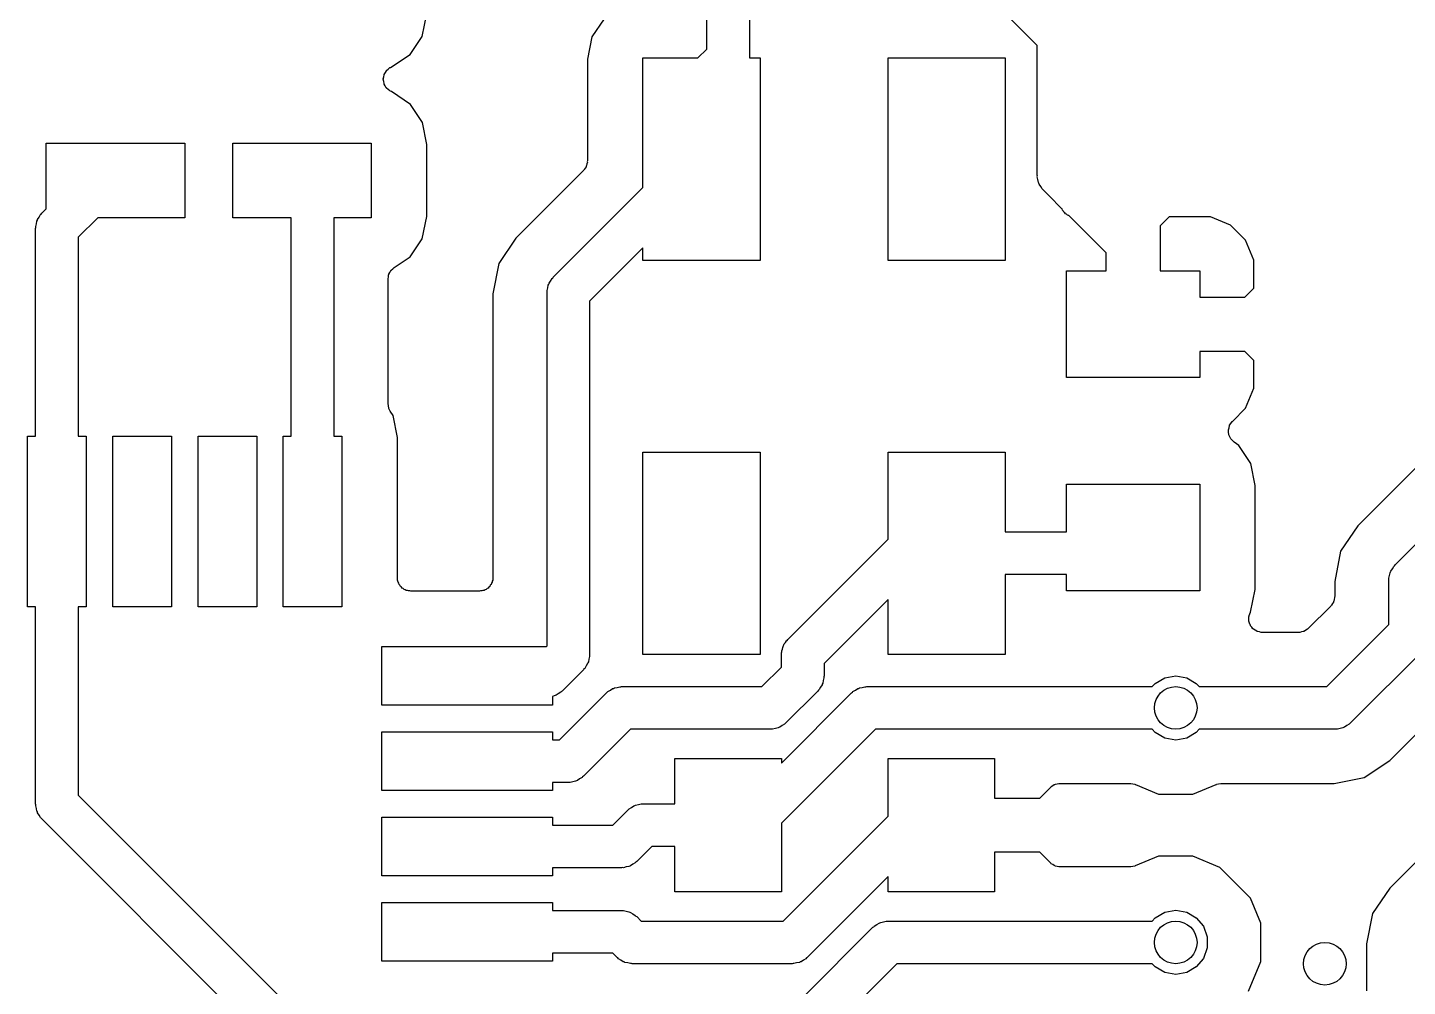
# Model space of a CAD drawing. Extents: x 0.2 to 50.9, y 0.2 to 28.3.
# Drawn here: x 9.93 to 22.87, y 9.99 to 18.98 of the extents above; entities that cross this region are included whole.
import ezdxf

# ---------------------------------------------------------------- set-up
doc = ezdxf.new("R2010")
doc.units = 0
doc.header["$MEASUREMENT"] = 0
doc.layers.add('BLACK', color=7, linetype='CONTINUOUS')

msp = doc.modelspace()

# ---------------------------------------------------------------- linework, layer by layer
at = {"layer": 'Black'}
for p, q in [((16.3, 18.7828), (16.3, 19.175)), ((16.7, 19.175), (16.7, 18.7)), ((19.4, 18.8172), (19, 19.2172)), ((13.6279, 18.9003), (13.6704, 19.1126)), ((15.3356, 19.0676), (15.2216, 18.8988)), ((13.5139, 18.7315), (13.6279, 18.9003)), ((15.2216, 18.8988), (15.179, 18.6865)), ((16.2162, 18.6991), (16.3, 18.7828)), ((19.4, 17.6), (19.4, 18.8172)), ((22.7586, 13.9414), (27.6586, 18.8414)), ((13.3304, 18.6109), (13.5139, 18.7315)), ((15.179, 18.6865), (15.179, 17.7326)), ((15.6995, 17.4821), (15.6995, 18.6991)), ((15.6995, 18.6991), (16.2162, 18.6991)), ((16.7, 18.7), (16.6998, 18.6991)), ((16.6998, 18.6991), (16.7993, 18.6991)), ((16.7993, 18.6991), (16.7993, 16.7992)), ((18.0007, 16.7992), (18.0007, 18.6991)), ((18.0007, 18.6991), (19.1005, 18.6991)), ((19.1005, 18.6991), (19.1005, 16.7992)), ((13.2635, 18.5022), (13.2674, 18.5214)), ((13.2674, 18.5214), (13.2704, 18.5407)), ((13.2704, 18.5407), (13.2717, 18.5429)), ((13.2717, 18.5429), (13.2722, 18.5454)), ((13.2722, 18.5454), (13.2824, 18.5621)), ((13.2824, 18.5621), (13.2918, 18.5792)), ((13.2918, 18.5792), (13.2938, 18.5809)), ((13.2938, 18.5809), (13.2951, 18.5831)), ((13.2951, 18.5831), (13.3104, 18.5953)), ((13.3104, 18.5953), (13.3252, 18.6081)), ((13.3252, 18.6081), (13.3275, 18.609)), ((13.3275, 18.609), (13.3277, 18.6092)), ((13.3277, 18.6092), (13.3296, 18.6107)), ((13.3296, 18.6107), (13.3304, 18.6109)), ((13.2639, 18.4997), (13.2635, 18.5022)), ((13.2635, 18.4971), (13.2639, 18.4997)), ((13.2672, 18.4779), (13.2635, 18.4971)), ((13.2701, 18.4586), (13.2672, 18.4779)), ((13.2714, 18.4563), (13.2701, 18.4586)), ((13.2719, 18.4538), (13.2714, 18.4563)), ((13.2819, 18.437), (13.2719, 18.4538)), ((13.2913, 18.4199), (13.2819, 18.437)), ((13.2932, 18.4182), (13.2913, 18.4199)), ((13.2945, 18.416), (13.2932, 18.4182)), ((13.3097, 18.4037), (13.2945, 18.416)), ((13.3244, 18.3908), (13.3097, 18.4037)), ((13.3268, 18.3898), (13.3244, 18.3908)), ((13.3288, 18.3882), (13.3268, 18.3898)), ((13.3403, 18.3842), (13.3288, 18.3882)), ((13.5185, 18.2639), (13.3403, 18.3842)), ((13.6306, 18.0933), (13.5185, 18.2639)), ((13.6704, 17.8878), (13.6306, 18.0933)), ((10.1, 17.2828), (10.1, 17.9)), ((10.1, 17.9), (11.4, 17.9)), ((11.4, 17.9), (11.4, 17.2)), ((11.85, 17.2), (11.85, 17.9)), ((11.85, 17.9), (13.15, 17.9)), ((13.15, 17.9), (13.15, 17.2)), ((13.6704, 17.2126), (13.6704, 17.8878)), ((15.1418, 17.6428), (15.0594, 17.5605)), ((15.145, 17.6474), (15.1418, 17.6428)), ((15.1493, 17.651), (15.145, 17.6474)), ((15.1576, 17.6654), (15.1493, 17.651)), ((15.1671, 17.679), (15.1576, 17.6654)), ((15.1686, 17.6844), (15.1671, 17.679)), ((15.1714, 17.6892), (15.1686, 17.6844)), ((15.1743, 17.7055), (15.1714, 17.6892)), ((15.1785, 17.7216), (15.1743, 17.7055)), ((15.179, 17.7326), (15.1781, 17.7271)), ((15.1781, 17.7271), (15.1785, 17.7216)), ((25.8094, 17.7107), (22.4082, 14.3095)), ((15.0594, 17.5604), (14.8295, 17.3305)), ((14.8586, 16.6412), (15.6995, 17.4821)), ((15.0594, 17.5605), (15.0594, 17.5604)), ((15.0594, 17.5604), (15.0594, 17.5604)), ((19.4015, 17.5913), (19.4, 17.6)), ((19.4008, 17.5826), (19.4015, 17.5913)), ((19.4075, 17.5573), (19.4008, 17.5826)), ((19.4121, 17.5316), (19.4075, 17.5573)), ((19.4165, 17.524), (19.4121, 17.5316)), ((19.4187, 17.5155), (19.4165, 17.524)), ((19.4337, 17.4941), (19.4187, 17.5155)), ((19.4468, 17.4714), (19.4337, 17.4941)), ((19.4535, 17.4658), (19.4468, 17.4714)), ((19.4586, 17.4586), (19.4535, 17.4658)), ((19.508, 17.4092), (19.4586, 17.4586)), ((19.6328, 17.2844), (19.508, 17.4092)), ((10.0337, 17.2059), (10.0468, 17.2286)), ((10.0468, 17.2286), (10.0535, 17.2342)), ((10.0535, 17.2342), (10.0586, 17.2414)), ((10.0586, 17.2414), (10.1, 17.2828)), ((14.8295, 17.3305), (14.5082, 17.0092)), ((19.6342, 17.2819), (19.6328, 17.2844)), ((19.638, 17.2715), (19.6342, 17.2819)), ((19.6451, 17.263), (19.638, 17.2715)), ((19.6507, 17.2534), (19.6451, 17.263)), ((19.6592, 17.2462), (19.6507, 17.2534)), ((19.6663, 17.2377), (19.6592, 17.2462)), ((19.676, 17.2322), (19.6663, 17.2377)), ((19.6845, 17.225), (19.676, 17.2322)), ((19.6949, 17.2212), (19.6845, 17.225)), ((10, 17.1), (10.0015, 17.1087)), ((10, 15.15), (10, 17.1)), ((10.0008, 17.1174), (10.0075, 17.1427)), ((10.0015, 17.1087), (10.0008, 17.1174)), ((10.0075, 17.1427), (10.0121, 17.1684)), ((10.0121, 17.1684), (10.0165, 17.176)), ((10.0165, 17.176), (10.0187, 17.1845)), ((10.0187, 17.1845), (10.0337, 17.2059)), ((10.5828, 17.2), (10.4, 17.0172)), ((11.4, 17.2), (10.5828, 17.2)), ((12.4, 17.2), (11.85, 17.2)), ((12.4, 15.15), (12.4, 17.2)), ((13.15, 17.2), (12.8, 17.2)), ((12.8, 17.2), (12.8, 15.15)), ((13.6279, 17.0003), (13.6704, 17.2126)), ((19.6974, 17.2198), (19.6949, 17.2212)), ((20.046, 16.8712), (19.6974, 17.2198)), ((20.6384, 17.208), (20.554, 17.1236)), ((20.554, 17.1236), (20.554, 16.7)), ((21.026, 17.208), (20.6384, 17.208)), ((21.2128, 17.1307), (21.026, 17.208)), ((21.3557, 16.9878), (21.2128, 17.1307)), ((10.4, 17.0172), (10.4, 15.15)), ((13.5139, 16.8315), (13.6279, 17.0003)), ((14.5082, 17.0092), (14.3482, 16.7697)), ((21.433, 16.801), (21.3557, 16.9878)), ((15.6995, 16.9164), (15.2, 16.4169)), ((15.6995, 16.7992), (15.6995, 16.9164)), ((20.046, 16.7), (20.046, 16.8712)), ((13.3332, 16.7036), (13.3359, 16.7061)), ((13.3359, 16.7061), (13.3377, 16.7093)), ((13.3377, 16.7093), (13.3518, 16.7212)), ((13.3518, 16.7212), (13.3653, 16.7339)), ((13.3653, 16.7339), (13.5139, 16.8315)), ((14.3482, 16.7697), (14.292, 16.4872)), ((16.7993, 16.7992), (15.6995, 16.7992)), ((19.1005, 16.7992), (18.0007, 16.7992)), ((21.433, 16.5384), (21.433, 16.801)), ((13.308, 16.6277), (13.3112, 16.6459)), ((13.308, 15.4537), (13.308, 16.6277)), ((13.3112, 16.6459), (13.3134, 16.6642)), ((13.3134, 16.6642), (13.315, 16.6675)), ((13.315, 16.6675), (13.3157, 16.6711)), ((13.3157, 16.6711), (13.3249, 16.6871)), ((13.3249, 16.6871), (13.3332, 16.7036)), ((14.8121, 16.5681), (14.8165, 16.5758)), ((14.8165, 16.5758), (14.8187, 16.5843)), ((14.8187, 16.5843), (14.8337, 16.6057)), ((14.8337, 16.6057), (14.8468, 16.6283)), ((14.8468, 16.6283), (14.8535, 16.634)), ((14.8535, 16.634), (14.8586, 16.6412)), ((19.675, 15.7), (19.675, 16.7)), ((19.675, 16.7), (20.046, 16.7)), ((20.554, 16.7), (20.925, 16.7)), ((20.925, 16.7), (20.925, 16.454)), ((14.292, 16.4872), (14.292, 13.8224)), ((14.8, 16.4997), (14.8015, 16.5084)), ((14.8, 13.1828), (14.8, 16.4997)), ((14.8008, 16.5172), (14.8075, 16.5424)), ((14.8015, 16.5084), (14.8008, 16.5172)), ((14.8075, 16.5424), (14.8121, 16.5681)), ((20.925, 16.454), (21.3486, 16.454)), ((21.3486, 16.454), (21.433, 16.5384)), ((15.2, 16.4169), (15.2, 13.1)), ((21.3486, 15.946), (20.925, 15.946)), ((20.925, 15.946), (20.925, 15.7)), ((21.433, 15.8616), (21.3486, 15.946)), ((21.433, 15.599), (21.433, 15.8616)), ((20.925, 15.7), (19.675, 15.7)), ((21.3557, 15.4122), (21.433, 15.599)), ((13.3106, 15.4392), (13.308, 15.4537)), ((13.3114, 15.4245), (13.3106, 15.4392)), ((13.3144, 15.4176), (13.3114, 15.4245)), ((13.3157, 15.4103), (13.3144, 15.4176)), ((13.323, 15.3975), (13.3157, 15.4103)), ((21.2316, 15.2881), (21.3557, 15.4122)), ((13.3289, 15.384), (13.323, 15.3975)), ((13.3556, 15.3433), (13.3289, 15.384)), ((13.3954, 15.1378), (13.3556, 15.3433)), ((21.2183, 15.2692), (21.23, 15.2866)), ((21.23, 15.2866), (21.2309, 15.2872)), ((21.2309, 15.2872), (21.2316, 15.2881)), ((21.1947, 15.2072), (21.1949, 15.2083)), ((21.1969, 15.1864), (21.1947, 15.2072)), ((21.1948, 15.2094), (21.2003, 15.2297)), ((21.1949, 15.2083), (21.1948, 15.2094)), ((21.1987, 15.1655), (21.1969, 15.1864)), ((21.1992, 15.1645), (21.1987, 15.1655)), ((21.1993, 15.1634), (21.1992, 15.1645)), ((21.2085, 15.1445), (21.1993, 15.1634)), ((21.2003, 15.2297), (21.2054, 15.25)), ((21.2054, 15.25), (21.206, 15.2509)), ((21.206, 15.2509), (21.2063, 15.252)), ((21.2063, 15.252), (21.2183, 15.2692)), ((9.925, 13.55), (9.925, 15.15)), ((9.925, 15.15), (10, 15.15)), ((10.4, 15.15), (10.475, 15.15)), ((10.475, 15.15), (10.475, 13.55)), ((10.725, 13.55), (10.725, 15.15)), ((10.725, 15.15), (11.275, 15.15)), ((11.275, 15.15), (11.275, 13.55)), ((11.525, 13.55), (11.525, 15.15)), ((11.525, 15.15), (12.075, 15.15)), ((12.075, 15.15), (12.075, 13.55)), ((12.325, 13.55), (12.325, 15.15)), ((12.325, 15.15), (12.4, 15.15)), ((12.8, 15.15), (12.875, 15.15)), ((12.875, 15.15), (12.875, 13.55)), ((13.3954, 13.8224), (13.3954, 15.1378)), ((21.2173, 15.1255), (21.2085, 15.1445)), ((21.2181, 15.1247), (21.2173, 15.1255)), ((21.2186, 15.1237), (21.2181, 15.1247)), ((21.2337, 15.1091), (21.2186, 15.1237)), ((21.2485, 15.0943), (21.2337, 15.1091)), ((21.2495, 15.0938), (21.2485, 15.0943)), ((21.2503, 15.0931), (21.2495, 15.0938)), ((21.2935, 15.0639), (21.2503, 15.0931)), ((21.4056, 14.8933), (21.2935, 15.0639)), ((15.6995, 13.1009), (15.6995, 15.0008)), ((15.6995, 15.0008), (16.7993, 15.0008)), ((16.7993, 15.0008), (16.7993, 13.1009)), ((18.0007, 14.1836), (18.0007, 15.0008)), ((18.0007, 15.0008), (19.1005, 15.0008)), ((19.1005, 15.0008), (19.1005, 14.2509)), ((21.4454, 14.6878), (21.4056, 14.8933)), ((19.675, 14.2509), (19.675, 14.7)), ((19.675, 14.7), (20.925, 14.7)), ((20.925, 14.7), (20.925, 13.7)), ((21.4454, 13.7126), (21.4454, 14.6878)), ((19.1005, 14.2509), (19.675, 14.2509)), ((22.4082, 14.3095), (22.2482, 14.07)), ((17.0586, 13.2414), (18.0007, 14.1836)), ((22.2482, 14.07), (22.192, 13.7875)), ((22.7075, 13.8427), (22.7121, 13.8684)), ((22.7121, 13.8684), (22.7165, 13.876)), ((22.7165, 13.876), (22.7187, 13.8845)), ((22.7187, 13.8845), (22.7337, 13.9059)), ((22.7337, 13.9059), (22.7468, 13.9286)), ((22.7468, 13.9286), (22.7535, 13.9342)), ((22.7535, 13.9342), (22.7586, 13.9414)), ((13.3974, 13.8115), (13.3954, 13.8224)), ((13.3974, 13.8004), (13.3974, 13.8115)), ((13.4012, 13.7899), (13.3974, 13.8004)), ((13.4031, 13.779), (13.4012, 13.7899)), ((13.4087, 13.7694), (13.4031, 13.779)), ((13.4125, 13.7589), (13.4087, 13.7694)), ((13.4196, 13.7504), (13.4125, 13.7589)), ((13.4252, 13.7408), (13.4196, 13.7504)), ((13.4337, 13.7337), (13.4252, 13.7408)), ((13.4408, 13.7252), (13.4337, 13.7337)), ((14.2538, 13.7337), (14.2466, 13.7252)), ((14.2623, 13.7408), (14.2538, 13.7337)), ((14.2678, 13.7504), (14.2623, 13.7408)), ((14.275, 13.7589), (14.2678, 13.7504)), ((14.2788, 13.7694), (14.275, 13.7589)), ((14.2843, 13.779), (14.2788, 13.7694)), ((14.2863, 13.7899), (14.2843, 13.779)), ((14.2901, 13.8004), (14.2863, 13.7899)), ((14.292, 13.8224), (14.2901, 13.8115)), ((14.2901, 13.8115), (14.2901, 13.8004)), ((19.675, 13.8509), (19.1005, 13.8509)), ((19.1005, 13.8509), (19.1005, 13.1009)), ((19.675, 13.7), (19.675, 13.8509)), ((22.192, 13.7875), (22.192, 13.6459)), ((22.7, 13.8), (22.7015, 13.8087)), ((22.7, 13.3828), (22.7, 13.8)), ((22.7008, 13.8174), (22.7075, 13.8427)), ((22.7015, 13.8087), (22.7008, 13.8174)), ((13.4504, 13.7196), (13.4408, 13.7252)), ((13.4589, 13.7125), (13.4504, 13.7196)), ((13.4694, 13.7087), (13.4589, 13.7125)), ((13.479, 13.7031), (13.4694, 13.7087)), ((13.4899, 13.7012), (13.479, 13.7031)), ((13.5004, 13.6974), (13.4899, 13.7012)), ((13.5115, 13.6974), (13.5004, 13.6974)), ((13.5224, 13.6954), (13.5115, 13.6974)), ((14.165, 13.6954), (13.5224, 13.6954)), ((14.1759, 13.6974), (14.165, 13.6954)), ((14.1871, 13.6974), (14.1759, 13.6974)), ((14.1975, 13.7012), (14.1871, 13.6974)), ((14.2084, 13.7031), (14.1975, 13.7012)), ((14.2181, 13.7087), (14.2084, 13.7031)), ((14.2285, 13.7125), (14.2181, 13.7087)), ((14.237, 13.7196), (14.2285, 13.7125)), ((14.2466, 13.7252), (14.237, 13.7196)), ((18.0007, 13.6179), (17.4, 13.0172)), ((18.0007, 13.1009), (18.0007, 13.6179)), ((20.925, 13.7), (19.675, 13.7)), ((21.4027, 13.4993), (21.4454, 13.7126)), ((22.1815, 13.5976), (22.1801, 13.5922)), ((22.1843, 13.6024), (22.1815, 13.5976)), ((22.1872, 13.6188), (22.1843, 13.6024)), ((22.1915, 13.6348), (22.1872, 13.6188)), ((22.192, 13.6459), (22.191, 13.6404)), ((22.191, 13.6404), (22.1915, 13.6348)), ((10, 13.55), (9.925, 13.55)), ((10, 11.7), (10, 13.55)), ((10.475, 13.55), (10.4, 13.55)), ((10.4, 13.55), (10.4, 11.7828)), ((11.275, 13.55), (10.725, 13.55)), ((12.075, 13.55), (11.525, 13.55)), ((12.875, 13.55), (12.325, 13.55)), ((21.3888, 13.4658), (21.396, 13.4819)), ((21.396, 13.4819), (21.402, 13.4985)), ((21.402, 13.4985), (21.4027, 13.4993)), ((22.1548, 13.5561), (21.9439, 13.3452)), ((22.158, 13.5606), (22.1548, 13.5561)), ((22.1623, 13.5642), (22.158, 13.5606)), ((22.1706, 13.5786), (22.1623, 13.5642)), ((22.1801, 13.5922), (22.1706, 13.5786)), ((21.3857, 13.4218), (21.3869, 13.4394)), ((21.3869, 13.4174), (21.3857, 13.4218)), ((21.3869, 13.4571), (21.3885, 13.4613)), ((21.3869, 13.4394), (21.3869, 13.4571)), ((21.3869, 13.4129), (21.3869, 13.4174)), ((21.393, 13.3964), (21.3869, 13.4129)), ((21.3885, 13.4613), (21.3888, 13.4658)), ((21.3978, 13.3794), (21.393, 13.3964)), ((21.4005, 13.3757), (21.3978, 13.3794)), ((21.402, 13.3715), (21.4005, 13.3757)), ((21.4134, 13.358), (21.402, 13.3715)), ((21.4238, 13.3437), (21.4134, 13.358)), ((21.4275, 13.3412), (21.4238, 13.3437)), ((21.4304, 13.3377), (21.4275, 13.3412)), ((21.9394, 13.342), (21.9358, 13.3377)), ((21.9439, 13.3452), (21.9394, 13.342)), ((22.1172, 12.8), (22.7, 13.3828)), ((17.0268, 13.2), (17.038, 13.2134)), ((17.038, 13.2134), (17.0468, 13.2286)), ((17.0468, 13.2286), (17.0535, 13.2342)), ((17.0535, 13.2342), (17.0586, 13.2414)), ((21.4457, 13.3289), (21.4304, 13.3377)), ((21.4603, 13.319), (21.4457, 13.3289)), ((21.4647, 13.3179), (21.4603, 13.319)), ((21.4686, 13.3157), (21.4647, 13.3179)), ((21.486, 13.3126), (21.4686, 13.3157)), ((21.5031, 13.3083), (21.486, 13.3126)), ((21.5076, 13.3088), (21.5031, 13.3083)), ((21.512, 13.308), (21.5076, 13.3088)), ((21.8541, 13.308), (21.512, 13.308)), ((21.8596, 13.309), (21.8541, 13.308)), ((21.8652, 13.3085), (21.8596, 13.309)), ((21.8812, 13.3128), (21.8652, 13.3085)), ((21.8976, 13.3157), (21.8812, 13.3128)), ((21.9024, 13.3185), (21.8976, 13.3157)), ((21.9078, 13.3199), (21.9024, 13.3185)), ((21.9214, 13.3294), (21.9078, 13.3199)), ((21.9358, 13.3377), (21.9214, 13.3294)), ((13.25, 12.625), (13.25, 13.175)), ((13.25, 13.175), (14.7922, 13.175)), ((14.7922, 13.175), (14.8, 13.1828)), ((15.1992, 13.0826), (15.1925, 13.0573)), ((15.2, 13.1), (15.1985, 13.0913)), ((15.1985, 13.0913), (15.1992, 13.0826)), ((16.7993, 13.1009), (15.6995, 13.1009)), ((17, 13.1), (17.0015, 13.1087)), ((17, 12.9828), (17, 13.1)), ((17.0008, 13.1174), (17.003, 13.1259)), ((17.0015, 13.1087), (17.0008, 13.1174)), ((17.003, 13.1347), (17.009, 13.1512)), ((17.003, 13.1259), (17.003, 13.1347)), ((17.009, 13.1512), (17.0121, 13.1684)), ((17.0121, 13.1684), (17.0165, 13.176)), ((17.0165, 13.176), (17.0187, 13.1845)), ((17.0187, 13.1845), (17.0238, 13.1917)), ((17.0238, 13.1917), (17.0268, 13.2)), ((19.1005, 13.1009), (18.0007, 13.1009)), ((23.0414, 13.1586), (22.3414, 12.4586)), ((15.1414, 12.9586), (14.9414, 12.7586)), ((15.1465, 12.9658), (15.1414, 12.9586)), ((15.1532, 12.9714), (15.1465, 12.9658)), ((15.1663, 12.9941), (15.1532, 12.9714)), ((15.1813, 13.0155), (15.1663, 12.9941)), ((15.1835, 13.024), (15.1813, 13.0155)), ((15.1879, 13.0316), (15.1835, 13.024)), ((15.1925, 13.0573), (15.1879, 13.0316)), ((16.8172, 12.8), (17, 12.9828)), ((17.4, 13.0172), (17.4, 12.9)), ((17.3835, 12.824), (17.3813, 12.8155)), ((17.3879, 12.8316), (17.3835, 12.824)), ((17.3925, 12.8573), (17.3879, 12.8316)), ((17.3992, 12.8826), (17.3925, 12.8573)), ((17.4, 12.9), (17.3985, 12.8913)), ((17.3985, 12.8913), (17.3992, 12.8826)), ((20.4807, 12.8), (20.5064, 12.8307)), ((20.5064, 12.8307), (20.597, 12.883)), ((20.597, 12.883), (20.7, 12.9011)), ((20.7, 12.9011), (20.803, 12.883)), ((20.803, 12.883), (20.8936, 12.8307)), ((20.8936, 12.8307), (20.9193, 12.8)), ((14.8684, 12.7121), (14.85, 12.7088)), ((14.85, 12.7088), (14.85, 12.625)), ((14.876, 12.7165), (14.8684, 12.7121)), ((14.8845, 12.7187), (14.876, 12.7165)), ((14.9059, 12.7337), (14.8845, 12.7187)), ((14.9286, 12.7468), (14.9059, 12.7337)), ((14.9172, 12.3), (15.3586, 12.7414)), ((14.9342, 12.7535), (14.9286, 12.7468)), ((14.9414, 12.7586), (14.9342, 12.7535)), ((15.3586, 12.7414), (15.3658, 12.7465)), ((15.3658, 12.7465), (15.3714, 12.7532)), ((15.3714, 12.7532), (15.3941, 12.7663)), ((15.3941, 12.7663), (15.4155, 12.7813)), ((15.4155, 12.7813), (15.424, 12.7835)), ((15.424, 12.7835), (15.4316, 12.7879)), ((15.4316, 12.7879), (15.4573, 12.7925)), ((15.4573, 12.7925), (15.4826, 12.7992)), ((15.4826, 12.7992), (15.4913, 12.7985)), ((15.4913, 12.7985), (15.5, 12.8)), ((15.5, 12.8), (16.8172, 12.8)), ((17, 12.0828), (17.6586, 12.7414)), ((17.3414, 12.7586), (17.0414, 12.4586)), ((17.3465, 12.7658), (17.3414, 12.7586)), ((17.3532, 12.7714), (17.3465, 12.7658)), ((17.3663, 12.7941), (17.3532, 12.7714)), ((17.3813, 12.8155), (17.3663, 12.7941)), ((17.6586, 12.7414), (17.6658, 12.7465)), ((17.6658, 12.7465), (17.6714, 12.7532)), ((17.6714, 12.7532), (17.6941, 12.7663)), ((17.6941, 12.7663), (17.7155, 12.7813)), ((17.7155, 12.7813), (17.724, 12.7835)), ((17.724, 12.7835), (17.7316, 12.7879)), ((17.7316, 12.7879), (17.7573, 12.7925)), ((17.7573, 12.7925), (17.7826, 12.7992)), ((17.7826, 12.7992), (17.7913, 12.7985)), ((17.7913, 12.7985), (17.8, 12.8)), ((17.8, 12.8), (20.4807, 12.8)), ((20.9193, 12.8), (22.1172, 12.8)), ((22.7095, 12.1082), (23.3918, 12.7905)), ((14.85, 12.625), (13.25, 12.625)), ((17.0059, 12.4337), (16.9845, 12.4187)), ((17.0286, 12.4468), (17.0059, 12.4337)), ((17.0342, 12.4535), (17.0286, 12.4468)), ((17.0414, 12.4586), (17.0342, 12.4535)), ((22.3059, 12.4337), (22.2845, 12.4187)), ((22.3286, 12.4468), (22.3059, 12.4337)), ((22.3342, 12.4535), (22.3286, 12.4468)), ((22.3414, 12.4586), (22.3342, 12.4535)), ((13.25, 11.825), (13.25, 12.375)), ((13.25, 12.375), (14.85, 12.375)), ((14.85, 12.375), (14.85, 12.3)), ((15.5828, 12.4), (15.1414, 11.9586)), ((16.9, 12.4), (15.5828, 12.4)), ((16.9087, 12.4015), (16.9, 12.4)), ((16.9174, 12.4008), (16.9087, 12.4015)), ((16.9427, 12.4075), (16.9174, 12.4008)), ((16.9684, 12.4121), (16.9427, 12.4075)), ((16.976, 12.4165), (16.9684, 12.4121)), ((16.9845, 12.4187), (16.976, 12.4165)), ((17.8828, 12.4), (17, 11.5172)), ((20.4807, 12.4), (17.8828, 12.4)), ((20.5064, 12.3693), (20.4807, 12.4)), ((20.597, 12.317), (20.5064, 12.3693)), ((20.7, 12.2989), (20.597, 12.317)), ((20.803, 12.317), (20.7, 12.2989)), ((20.8936, 12.3693), (20.803, 12.317)), ((20.9193, 12.4), (20.8936, 12.3693)), ((22.2, 12.4), (20.9193, 12.4)), ((22.2087, 12.4015), (22.2, 12.4)), ((22.2174, 12.4008), (22.2087, 12.4015)), ((22.2427, 12.4075), (22.2174, 12.4008)), ((22.2684, 12.4121), (22.2427, 12.4075)), ((22.276, 12.4165), (22.2684, 12.4121)), ((22.2845, 12.4187), (22.276, 12.4165)), ((24.1905, 12.3918), (22.7082, 10.9095)), ((14.85, 12.3), (14.9172, 12.3)), ((16, 11.7), (16, 12.125)), ((16, 12.125), (17, 12.125)), ((17, 12.125), (17, 12.0828)), ((18, 11.5828), (18, 12.125)), ((18, 12.125), (19, 12.125)), ((19, 12.125), (19, 11.754)), ((22.47, 11.9482), (22.7095, 12.1082)), ((15.076, 11.9165), (15.0684, 11.9121)), ((15.0845, 11.9187), (15.076, 11.9165)), ((15.1059, 11.9337), (15.0845, 11.9187)), ((15.1286, 11.9468), (15.1059, 11.9337)), ((15.1342, 11.9535), (15.1286, 11.9468)), ((15.1414, 11.9586), (15.1342, 11.9535)), ((22.1875, 11.892), (22.47, 11.9482)), ((14.85, 11.825), (13.25, 11.825)), ((15, 11.9), (14.85, 11.9)), ((14.85, 11.9), (14.85, 11.825)), ((15.0087, 11.9015), (15, 11.9)), ((15.0174, 11.9008), (15.0087, 11.9015)), ((15.0427, 11.9075), (15.0174, 11.9008)), ((15.0684, 11.9121), (15.0427, 11.9075)), ((19.4236, 11.754), (19.5244, 11.8548)), ((19.5244, 11.8548), (19.529, 11.858)), ((19.529, 11.858), (19.5326, 11.8623)), ((19.5326, 11.8623), (19.547, 11.8706)), ((19.547, 11.8706), (19.5606, 11.8801)), ((19.5606, 11.8801), (19.566, 11.8815)), ((19.566, 11.8815), (19.5708, 11.8843)), ((19.5708, 11.8843), (19.5872, 11.8872)), ((19.5872, 11.8872), (19.6032, 11.8915)), ((19.6032, 11.8915), (19.6087, 11.891)), ((19.6087, 11.891), (19.6143, 11.892)), ((19.6143, 11.892), (20.2728, 11.892)), ((20.2728, 11.892), (20.2756, 11.8915)), ((20.2756, 11.8915), (20.2784, 11.8919)), ((20.2784, 11.8919), (20.2972, 11.8877)), ((20.2972, 11.8877), (20.3162, 11.8843)), ((20.3162, 11.8843), (20.3187, 11.8829)), ((20.3187, 11.8829), (20.3215, 11.8823)), ((20.3215, 11.8823), (20.5386, 11.7921)), ((20.5386, 11.7921), (20.86, 11.7919)), ((20.86, 11.7919), (21.0791, 11.8824)), ((21.0791, 11.8824), (21.0818, 11.883)), ((21.0818, 11.883), (21.0841, 11.8843)), ((21.0841, 11.8843), (21.1032, 11.8877)), ((21.1032, 11.8877), (21.1222, 11.8919)), ((21.1222, 11.8919), (21.1249, 11.8915)), ((21.1249, 11.8915), (21.1276, 11.892)), ((21.1276, 11.892), (22.1875, 11.892)), ((10.0015, 11.6913), (10, 11.7)), ((10.0008, 11.6826), (10.0015, 11.6913)), ((10.0075, 11.6573), (10.0008, 11.6826)), ((10.0121, 11.6316), (10.0075, 11.6573)), ((10.4, 11.7828), (12.7414, 9.44142)), ((15.5714, 11.6532), (15.5941, 11.6663)), ((15.5941, 11.6663), (15.6155, 11.6813)), ((15.6155, 11.6813), (15.624, 11.6835)), ((15.624, 11.6835), (15.6316, 11.6879)), ((15.6316, 11.6879), (15.6573, 11.6925)), ((15.6573, 11.6925), (15.6826, 11.6992)), ((15.6826, 11.6992), (15.6913, 11.6985)), ((15.6913, 11.6985), (15.7, 11.7)), ((15.7, 11.7), (16, 11.7)), ((19, 11.754), (19.4236, 11.754)), ((10.0165, 11.624), (10.0121, 11.6316)), ((10.0187, 11.6155), (10.0165, 11.624)), ((10.0337, 11.5941), (10.0187, 11.6155)), ((10.0468, 11.5714), (10.0337, 11.5941)), ((10.0535, 11.5658), (10.0468, 11.5714)), ((10.0586, 11.5586), (10.0535, 11.5658)), ((12.4, 9.21716), (10.0586, 11.5586)), ((13.25, 11.025), (13.25, 11.575)), ((13.25, 11.575), (14.85, 11.575)), ((14.85, 11.575), (14.85, 11.5)), ((15.4172, 11.5), (15.5586, 11.6414)), ((15.5586, 11.6414), (15.5658, 11.6465)), ((15.5658, 11.6465), (15.5714, 11.6532)), ((17.5586, 11.1414), (18, 11.5828)), ((14.85, 11.5), (15.4172, 11.5)), ((17, 11.5172), (17, 10.875)), ((15.7828, 11.3), (15.6414, 11.1586)), ((16, 11.3), (15.7828, 11.3)), ((16, 10.875), (16, 11.3)), ((15.6286, 11.1468), (15.6059, 11.1337)), ((15.6342, 11.1535), (15.6286, 11.1468)), ((15.6414, 11.1586), (15.6342, 11.1535)), ((17.0172, 10.6), (17.5586, 11.1414)), ((19.4236, 11.246), (19, 11.246)), ((19, 11.246), (19, 10.875)), ((19.5244, 11.1452), (19.4236, 11.246)), ((19.529, 11.142), (19.5244, 11.1452)), ((19.5326, 11.1377), (19.529, 11.142)), ((19.547, 11.1294), (19.5326, 11.1377)), ((20.54, 11.2081), (20.3209, 11.1176)), ((20.8614, 11.2079), (20.54, 11.2081)), ((21.1143, 11.1029), (20.8614, 11.2079)), ((14.85, 11.025), (13.25, 11.025)), ((15.5, 11.1), (14.85, 11.1)), ((14.85, 11.1), (14.85, 11.025)), ((15.5087, 11.1015), (15.5, 11.1)), ((15.5174, 11.1008), (15.5087, 11.1015)), ((15.5427, 11.1075), (15.5174, 11.1008)), ((15.5684, 11.1121), (15.5427, 11.1075)), ((15.576, 11.1165), (15.5684, 11.1121)), ((15.5845, 11.1187), (15.576, 11.1165)), ((15.6059, 11.1337), (15.5845, 11.1187)), ((18, 11.0172), (17.2414, 10.2586)), ((18, 10.875), (18, 11.0172)), ((19.5606, 11.1199), (19.547, 11.1294)), ((19.566, 11.1185), (19.5606, 11.1199)), ((19.5708, 11.1157), (19.566, 11.1185)), ((19.5872, 11.1128), (19.5708, 11.1157)), ((19.6032, 11.1085), (19.5872, 11.1128)), ((19.6087, 11.109), (19.6032, 11.1085)), ((19.6143, 11.108), (19.6087, 11.109)), ((20.2724, 11.108), (19.6143, 11.108)), ((20.2751, 11.1085), (20.2724, 11.108)), ((20.2778, 11.1081), (20.2751, 11.1085)), ((20.2968, 11.1123), (20.2778, 11.1081)), ((20.3159, 11.1157), (20.2968, 11.1123)), ((20.3182, 11.117), (20.3159, 11.1157)), ((20.3209, 11.1176), (20.3182, 11.117)), ((21.4032, 10.8139), (21.1143, 11.1029)), ((22.7082, 10.9095), (22.5482, 10.67)), ((13.25, 10.225), (13.25, 10.775)), ((13.25, 10.775), (14.85, 10.775)), ((14.85, 10.775), (14.85, 10.7)), ((17, 10.875), (16, 10.875)), ((19, 10.875), (18, 10.875)), ((21.5, 10.5797), (21.4032, 10.8139)), ((14.85, 10.7), (15.5, 10.7)), ((15.5, 10.7), (15.5087, 10.6985)), ((15.5087, 10.6985), (15.5174, 10.6992)), ((15.5174, 10.6992), (15.5427, 10.6925)), ((15.5427, 10.6925), (15.5684, 10.6879)), ((15.5684, 10.6879), (15.576, 10.6835)), ((15.576, 10.6835), (15.5845, 10.6813)), ((15.5845, 10.6813), (15.6059, 10.6663)), ((15.6059, 10.6663), (15.6286, 10.6532)), ((15.6286, 10.6532), (15.6342, 10.6465)), ((15.6342, 10.6465), (15.6414, 10.6414)), ((15.6414, 10.6414), (15.6828, 10.6)), ((20.4807, 10.6), (20.5064, 10.6307)), ((20.5064, 10.6307), (20.597, 10.683)), ((20.597, 10.683), (20.7, 10.7011)), ((20.7, 10.7011), (20.803, 10.683)), ((20.803, 10.683), (20.8936, 10.6307)), ((20.8936, 10.6307), (20.9608, 10.5506)), ((22.5482, 10.67), (22.492, 10.3875)), ((15.6828, 10.6), (17.0172, 10.6)), ((17.2, 9.88284), (17.8586, 10.5414)), ((17.8586, 10.5414), (17.8658, 10.5465)), ((17.8658, 10.5465), (17.8714, 10.5532)), ((17.8714, 10.5532), (17.8941, 10.5663)), ((17.8941, 10.5663), (17.9155, 10.5813)), ((17.9155, 10.5813), (17.924, 10.5835)), ((17.924, 10.5835), (17.9316, 10.5879)), ((17.9316, 10.5879), (17.9573, 10.5925)), ((17.9573, 10.5925), (17.9826, 10.5992)), ((17.9826, 10.5992), (17.9913, 10.5985)), ((17.9913, 10.5985), (18, 10.6)), ((18, 10.6), (20.4807, 10.6)), ((20.9608, 10.5506), (20.9966, 10.4523)), ((21.5, 10.2196), (21.5, 10.5797)), ((20.9966, 10.4523), (20.9966, 10.3477)), ((22.492, 10.3875), (22.492, 9.94587)), ((15.4172, 10.3), (14.85, 10.3)), ((14.85, 10.3), (14.85, 10.225)), ((15.4586, 10.2586), (15.4172, 10.3)), ((15.4658, 10.2535), (15.4586, 10.2586)), ((15.4714, 10.2468), (15.4658, 10.2535)), ((15.4941, 10.2337), (15.4714, 10.2468)), ((15.5155, 10.2187), (15.4941, 10.2337)), ((17.2059, 10.2337), (17.1845, 10.2187)), ((17.2286, 10.2468), (17.2059, 10.2337)), ((17.2342, 10.2535), (17.2286, 10.2468)), ((17.2414, 10.2586), (17.2342, 10.2535)), ((20.9608, 10.2494), (20.8936, 10.1693)), ((20.9966, 10.3477), (20.9608, 10.2494)), ((14.85, 10.225), (13.25, 10.225)), ((15.524, 10.2165), (15.5155, 10.2187)), ((15.5316, 10.2121), (15.524, 10.2165)), ((15.5573, 10.2075), (15.5316, 10.2121)), ((15.5826, 10.2008), (15.5573, 10.2075)), ((15.5913, 10.2015), (15.5826, 10.2008)), ((15.6, 10.2), (15.5913, 10.2015)), ((17.1, 10.2), (15.6, 10.2)), ((17.1087, 10.2015), (17.1, 10.2)), ((17.1174, 10.2008), (17.1087, 10.2015)), ((17.1427, 10.2075), (17.1174, 10.2008)), ((17.1684, 10.2121), (17.1427, 10.2075)), ((17.176, 10.2165), (17.1684, 10.2121)), ((17.1845, 10.2187), (17.176, 10.2165)), ((18.0828, 10.2), (17.2, 9.31716)), ((20.4807, 10.2), (18.0828, 10.2)), ((20.5064, 10.1693), (20.4807, 10.2)), ((20.597, 10.117), (20.5064, 10.1693)), ((20.7, 10.0989), (20.597, 10.117)), ((20.803, 10.117), (20.7, 10.0989)), ((20.8936, 10.1693), (20.803, 10.117)), ((21.3846, 9.94171), (21.5, 10.2196))]:
    msp.add_line(p, q, dxfattribs=at)
for centre in [(20.7, 12.6), (20.7, 10.4), (22.1, 10.2)]:
    msp.add_circle(centre, 0.2, dxfattribs=at)

doc.saveas('drawing.dxf')
